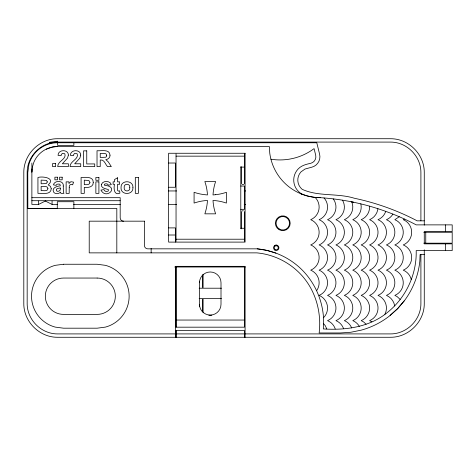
<?xml version="1.0" encoding="UTF-8"?>
<svg xmlns="http://www.w3.org/2000/svg" width="476" height="476" viewBox="0 0 476 476"><rect width="100%" height="100%" fill="white"/><g stroke="black" fill="none" stroke-linecap="round" stroke-linejoin="round"><path stroke-width="0.71" d="M176.102 330.546L176.043 337.276L176.102 330.546L244.426 330.546L244.426 337.276M377.873 208.661L377.765 209.72A13.673 13.673 0 0 1 369.614 219.68A13.673 13.673 0 0 1 369.614 244.92A13.673 13.673 0 0 1 369.614 270.16A13.673 13.673 0 0 1 369.614 295.394A13.673 13.673 0 0 1 369.614 320.634L371.887 321.853M31.874 172.11L32.368 167.118L33.826 162.322A25.579 25.579 0 0 1 57.453 146.531L269.333 146.531L269.767 153.207A51.152 51.152 0 0 0 320.485 197.683C353.823 199.89 386.679 209.19 416.191 224.874L452.2 224.874L452.2 231.604L424.271 231.604L424.271 243.855L452.2 243.855L452.2 250.584L416.191 250.584C416.887 274.343 405.867 297.922 387.196 312.631C369.364 327.22 345.612 330.398 323.311 328.928C325.489 306.514 316.718 283.541 300.291 268.178A73.352 73.352 0 0 0 257.219 248.835L147.774 248.835A3.368 3.368 0 0 1 144.412 245.473L144.412 221.173M385.679 211.332L385.405 212.278A13.673 13.673 0 0 1 378.027 219.68A13.673 13.673 0 0 1 378.027 244.92A13.673 13.673 0 0 1 378.027 270.16A13.673 13.673 0 0 1 378.027 295.394A13.673 13.673 0 0 1 385.405 313.238L384.888 314.214M392.861 214.075L392.557 214.64A13.673 13.673 0 0 1 386.441 219.68A13.673 13.673 0 0 1 386.441 244.92A13.673 13.673 0 0 1 386.441 270.16A13.673 13.673 0 0 1 386.441 295.394A13.673 13.673 0 0 1 394.592 305.354L394.652 305.913M316.611 290.64L316.843 290.36A13.673 13.673 0 0 0 310.721 270.16A13.673 13.673 0 0 0 310.721 244.92A13.673 13.673 0 0 0 310.721 219.68A13.673 13.673 0 0 0 315.148 197.403L315.053 197.326M424.271 254.624L420.082 254.624L419.844 261.14A80.135 80.135 0 0 1 404.546 300.517L397.633 308.662L389.701 315.808A80.135 80.135 0 0 1 361.26 330.142L350.794 332.266L340.269 332.968L319.146 332.968C321.913 310.423 314.416 286.659 297.53 271.142A69.252 69.252 0 0 0 256.891 252.869L89.22 252.875L89.22 221.173L144.567 221.173M404.189 300.921L397.627 308.656L390.094 315.445M399.281 216.711L394.854 219.68A13.673 13.673 0 0 1 394.854 244.92A13.673 13.673 0 0 1 394.854 270.16A13.673 13.673 0 0 1 394.854 295.394L397.21 296.661L400.161 299.44M323.448 317.76L323.561 317.67A13.673 13.673 0 0 0 319.134 295.394A13.673 13.673 0 0 0 319.134 270.16A13.673 13.673 0 0 0 319.134 244.92A13.673 13.673 0 0 0 319.134 219.68A13.673 13.673 0 0 0 325.257 199.474L324.031 197.98M274.337 245.884L275.545 245.188L276.937 245.194M302.504 194.333L302.308 194.267A16.059 16.059 0 0 1 298.071 169.069C301.35 165.47 306.175 164.274 310.751 163.292A6.729 6.729 0 0 0 315.683 155.146L314.071 148.613A56.953 56.953 0 0 1 293.591 158.288L289.878 159.073A56.953 56.953 0 0 1 270.963 159.216M404.404 219.067L403.267 219.68A13.673 13.673 0 0 1 403.267 244.92A13.673 13.673 0 0 1 403.267 270.16A13.673 13.673 0 0 1 410.645 277.556L411.288 279.674M46.273 149.226L52.461 147.024L57.453 146.531M243.825 184.432L242.07 184.432M242.07 210.939L243.254 210.713M31.874 163.024L31.874 204.412L38.61 204.412L45.339 201.05L52.068 204.412L57.263 204.412M420.903 220.834L420.903 172.598C421.07 156.229 406.766 141.919 390.397 142.092L57.673 142.092C41.305 141.919 26.995 156.229 27.168 172.598L27.168 303.402C26.995 319.771 41.305 334.081 57.673 333.908L175.37 333.908M52.562 142.764L49.522 142.764L49.397 142.3L57.614 141.217L57.673 142.092M73.875 208.452L73.875 201.723L57.31 201.723L57.263 208.542L27.84 208.452L27.775 172.598L28.905 164.5A29.613 29.613 0 0 1 57.673 142.764L316.79 142.764L319.604 154.182A10.77 10.77 0 0 1 311.72 167.213L305.021 169.045L301.034 171.848A12.001 12.001 0 0 0 302.165 189.317C318.295 196.778 337.419 192.947 354.388 198.254C376.218 202.859 397.412 210.451 417.16 220.834L424.271 220.834M176.043 156.152L244.426 156.152M168.641 163.024L175.37 163.024L175.37 187.252L168.641 187.252M240.791 167.106L244.426 167.106M240.791 186.039L244.426 186.039L244.426 209.327L240.791 209.327M168.54 190.953L176.697 190.953M244.206 190.953L245.687 190.953M31.874 197.683L120.184 197.683L120.184 217.806A3.368 3.368 0 0 0 123.546 221.173M31.874 200.711L120.184 200.711M73.584 204.412L120.321 204.412M168.54 204.412L176.697 204.412M244.206 204.412L245.687 204.412M27.84 208.452L116.816 208.452L116.816 252.875M168.641 227.903L175.37 227.903L175.37 242.105M240.791 228.266L244.426 228.266M423.795 232.276L452.2 232.276L452.2 243.182L423.795 243.182M168.641 235.007L175.37 235.007M176.043 239.214L244.426 239.214M174.698 267.006L245.319 267.006M199.164 288.212L221.465 288.212M199.164 298.577L221.465 298.577M208.827 315.267L211.802 315.267M244.426 267.006L244.426 327.179L176.102 327.179L176.043 267.006L176.043 320.045L244.426 320.045M176.043 333.908L244.426 333.908M245.098 333.908L390.397 333.908C406.766 334.081 421.07 319.771 420.903 303.402L420.903 254.624M320.485 197.683L313.809 197.248L307.246 195.939L300.909 193.791M351.11 201.741L353.561 202.205M257.219 248.835L266.703 250.364L275.901 253.125M323.478 323.537L325.257 325.673L326.786 328.928M333.194 198.897L333.67 199.474A13.673 13.673 0 0 1 327.548 219.68A13.673 13.673 0 0 1 327.548 244.92A13.673 13.673 0 0 1 327.548 270.16A13.673 13.673 0 0 1 327.548 295.394A13.673 13.673 0 0 1 327.548 320.634A13.673 13.673 0 0 1 334.925 328.035L335.199 328.928M366.109 324.192L363.557 321.901L361.201 320.634A13.673 13.673 0 0 0 361.201 295.394A13.673 13.673 0 0 0 361.201 270.16A13.673 13.673 0 0 0 361.201 244.92A13.673 13.673 0 0 0 361.201 219.68A13.673 13.673 0 0 0 369.614 207.06L369.525 206.138M342.464 200.194L343.339 201.836A13.673 13.673 0 0 1 335.961 219.68A13.673 13.673 0 0 1 335.961 244.92A13.673 13.673 0 0 1 335.961 270.16A13.673 13.673 0 0 1 335.961 295.394A13.673 13.673 0 0 1 335.961 320.634A13.673 13.673 0 0 1 343.339 328.035L343.541 328.702M359.303 326.417L358.904 325.673A13.673 13.673 0 0 0 352.787 320.634A13.673 13.673 0 0 0 352.787 295.394A13.673 13.673 0 0 0 352.787 270.16A13.673 13.673 0 0 0 352.787 244.92A13.673 13.673 0 0 0 352.787 219.68A13.673 13.673 0 0 0 360.939 204.394L360.778 203.853M351.71 327.958L350.491 325.673A13.673 13.673 0 0 0 344.374 320.634A13.673 13.673 0 0 0 344.374 295.394A13.673 13.673 0 0 0 344.374 270.16A13.673 13.673 0 0 0 344.374 244.92A13.673 13.673 0 0 0 344.374 219.68A13.673 13.673 0 0 0 351.752 201.836M176.043 320.045L176.102 327.179M31.874 169.081L31.886 172.003M445.471 224.874L445.471 231.604M445.471 243.855L445.471 250.584M425.758 232.276L425.758 243.182M424.271 225.13L424.271 172.377C424.384 154.367 408.628 138.611 390.618 138.724L57.453 138.724C39.443 138.611 23.687 154.367 23.8 172.377L23.8 303.623C23.687 321.633 39.443 337.389 57.453 337.276L390.618 337.276C408.628 337.389 424.384 321.633 424.271 303.623L424.271 249.817M245.098 337.276L245.098 266.334L175.37 266.334L175.37 337.276M244.426 153.932L244.426 183.742M244.426 211.624L244.426 241.433M241.469 166.82L241.469 183.742M241.469 211.624L241.469 228.837M240.791 166.779L240.791 228.587M203.103 274.438L203.103 287.54M203.103 299.249L203.103 312.345M202.431 274.914L202.431 287.54M202.431 299.249L202.431 311.869M199.468 281.851L199.468 306.258M176.043 153.932L176.043 241.433M151.142 248.448L151.142 252.875M73.875 142.764L73.875 145.454L57.673 145.454L57.673 142.764M52.068 201.05L52.068 204.412M45.339 200.598L45.339 201.05M38.61 201.05L38.61 204.412M199.468 282.756A10.77 10.77 0 0 1 210.237 271.986A10.77 10.77 0 0 1 221.007 282.756L221.007 304.295A10.77 10.77 0 0 1 210.237 315.064A10.77 10.77 0 0 1 199.468 304.295M63.266 186.027L63.379 191.816L63.927 193.357L60.916 193.357L60.511 192.102L59.702 192.768A4.79 4.79 0 0 1 56.947 193.619L55.359 193.375A3.326 3.326 0 0 1 53.699 192.137C51.224 187.841 57.096 186.17 60.273 185.848L60.166 184.795L59.214 184.016L56.936 184.242L56.198 185.36L53.437 184.866C54.425 179.922 64.254 180.416 63.266 186.027M69.24 187.371L69.181 193.357L66.134 193.357L66.134 181.856L68.96 181.856L68.96 183.486L70.888 181.683L73.59 182.165L72.644 184.819C70.835 183.331 68.883 185.414 69.24 187.371M110.01 155.182C110.158 157.55 108.1 159.448 105.821 159.603L108.332 161.941L111.301 166.612L107.469 166.612C105.339 164.315 104.268 159.222 100.228 159.978L100.228 166.612L97.021 166.612L97.021 150.725C101.007 151.172 109.706 148.72 110.01 155.182M60.273 188.442C61.416 191.519 55.472 192.72 56.317 189.311L57.376 188.567L60.273 187.836L60.273 188.442M132.929 187.574C133.518 195.41 120.214 195.446 121.053 187.443C120.66 179.708 133.488 179.952 132.929 187.574M68.389 155.081L67.509 158.115L62.344 163.78L68.389 163.78L68.389 166.612L57.715 166.612C57.56 161.096 66.926 159.186 64.784 153.736L62.421 153.331L61.315 154.521L61.106 155.67L58.072 155.366C57.893 149.327 68.431 149.036 68.389 155.081M80.73 155.081L79.849 158.115L74.684 163.78L80.73 163.78L80.73 166.612L70.055 166.612C69.901 161.096 79.266 159.186 77.124 153.736L74.762 153.331L73.655 154.521L73.447 155.67L70.412 155.366C70.234 149.327 80.771 149.036 80.73 155.081M93.254 182.362C93.504 187.205 87.893 187.871 84.294 187.365L84.294 193.357L81.087 193.357L81.087 177.477C85.091 177.423 93.367 176.114 93.254 182.362M101.453 184.408C100.692 188.395 105.856 188.627 108.433 189.597L108.248 190.983C106.808 191.81 104.345 191.53 104.012 189.609L100.954 190.079C106.178 200.265 120.053 186.521 104.506 185.289L104.292 184.39L105.244 183.867L107.118 183.873L108.439 185.17L111.313 184.634C110.182 180.487 102.739 180.392 101.453 184.408M51.241 188.752C50.825 195.374 42.18 192.964 37.937 193.357L37.937 177.477C42.554 176.043 55.966 177.917 48.225 184.92L50.456 186.36L51.241 188.752M106.707 155.384L106.624 156.039A1.725 1.725 0 0 1 105.482 157.247L100.228 157.443L100.228 153.415C102.245 153.772 106.44 152.261 106.707 155.384M129.793 187.586C130.537 192.084 123.474 192.048 124.171 187.603C123.474 183.189 130.495 183.105 129.793 187.586M89.946 182.403C89.815 185.229 86.216 184.629 84.294 184.67L84.294 180.16L88.863 180.517L89.946 182.403M47.921 188.603C47.648 191.858 43.215 190.305 41.144 190.68L41.144 186.437C43.227 186.759 47.636 185.378 47.921 188.603M47.338 181.927L46.309 183.546L41.144 183.79L41.144 180.118L46.428 180.362L47.338 181.927M117.566 177.792L114.508 179.565L114.508 181.856L113.109 181.856L113.109 184.277L114.508 184.277C113.556 188.115 113.96 195.945 119.892 193.161L119.631 190.805L118.411 191.096L117.626 190.561L117.566 184.277L119.643 184.277L119.643 181.856L117.566 181.856L117.566 177.792M63.51 264.251L55.234 265.34A31.969 31.969 0 0 0 55.234 327.101L63.51 328.19L97.163 328.19L105.44 327.101A31.969 31.969 0 0 0 105.44 265.34L97.163 264.251L63.51 264.251M215.711 194.69L213.004 194.946A49.807 49.807 0 0 1 215.622 181.529L204.853 181.529A49.807 49.807 0 0 1 207.471 194.946L204.763 194.69A49.807 49.807 0 0 1 194.083 192.298L194.083 203.068A49.807 49.807 0 0 1 204.763 200.676L207.471 200.426A49.807 49.807 0 0 1 204.853 213.837L215.622 213.837A49.807 49.807 0 0 1 213.004 200.426L215.711 200.676A49.807 49.807 0 0 1 226.392 203.068L226.392 192.298A49.807 49.807 0 0 1 215.711 194.69M86.751 150.856L83.544 150.856L83.544 166.612L94.724 166.612L94.724 163.934L86.751 163.934L86.751 150.856M245.098 153.26L168.641 153.26L168.641 242.105L245.098 242.105L245.098 153.26M55.638 163.565L52.592 163.565L52.592 166.612L55.638 166.612L55.638 163.565M57.501 177.203L54.889 177.203L54.889 179.815L57.501 179.815L57.501 177.203M62.172 177.203L59.548 177.203L59.548 179.815L62.172 179.815L62.172 177.203M98.907 177.477L95.86 177.477L95.86 180.291L98.907 180.291L98.907 177.477M138.355 177.477L135.309 177.477L135.309 193.357L138.355 193.357L138.355 177.477M98.907 181.856L95.86 181.856L95.86 193.357L98.907 193.357L98.907 181.856M97.163 278.049L63.51 278.049A18.171 18.171 0 0 0 45.339 296.221A18.171 18.171 0 0 0 63.51 314.392L97.163 314.392A18.171 18.171 0 0 0 115.335 296.221A18.171 18.171 0 0 0 97.163 278.049M279.091 229.67A7.402 7.402 0 0 0 290.193 223.262A7.402 7.402 0 0 0 279.091 216.848A7.402 7.402 0 0 0 279.091 229.67M274.884 250.12A2.689 2.689 0 0 0 278.924 247.8A2.689 2.689 0 0 0 274.896 245.455A2.689 2.689 0 0 0 274.884 250.12M274.813 249.228A2.017 2.017 0 0 0 278.186 248.311A2.017 2.017 0 0 0 275.705 245.842A2.017 2.017 0 0 0 274.813 249.228M279.424 229.087A6.729 6.729 0 0 0 289.521 223.262A6.729 6.729 0 0 0 279.424 217.431A6.729 6.729 0 0 0 279.424 229.087"/></g></svg>
